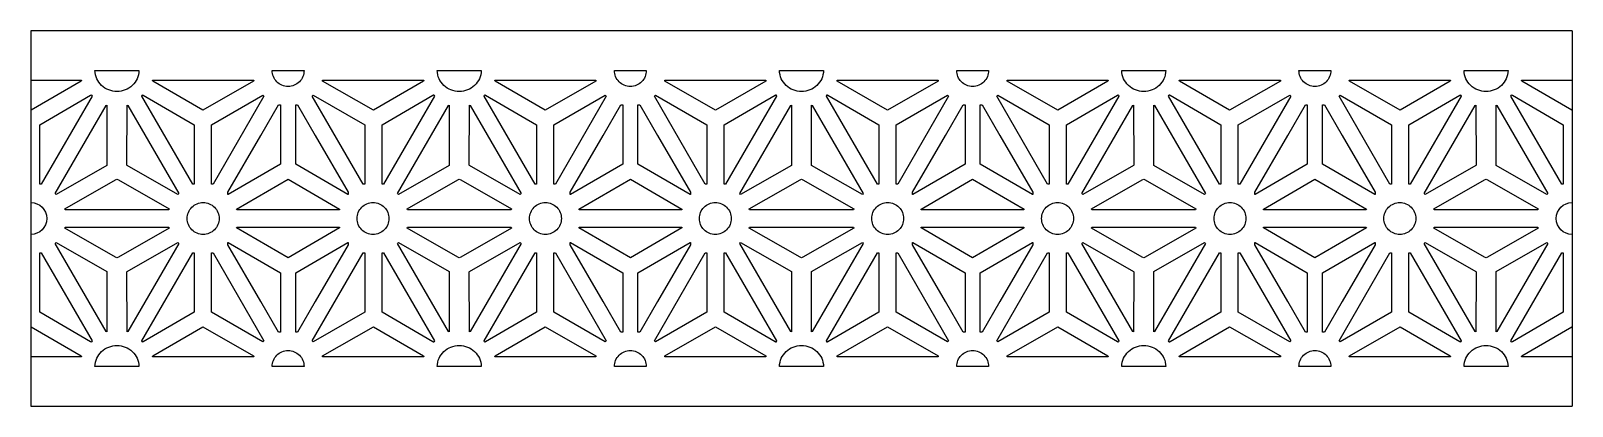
# Model space of a CAD drawing. Extents: x -292 to 292, y -71 to 71.
import ezdxf

# ---------------------------------------------------------------- set-up
doc = ezdxf.new("R2010")
doc.units = 0
doc.header["$MEASUREMENT"] = 0
doc.layers.get('0').update_dxf_attribs({"linetype": 'CONTINUOUS'})
doc.layers.add('LAYER_1', color=18, linetype='CONTINUOUS')

msp = doc.modelspace()

# ---------------------------------------------------------------- linework, layer by layer
for p, q in [((-291.88, 71), (-291.88, -71)), ((291.88, 71), (291.88, -71))]:
    msp.add_line(p, q)
at = {"layer": 'LAYER_1'}
for points in [[(291.88, 71), (-291.88, 71)], [(-291.88, 52.39), (-272.7, 52.39), (-272.83, 52.02), (-291.78, 41.02), (-291.88, 41.07)], [(291.88, 41.07), (291.78, 41.02), (272.83, 52.02), (272.7, 52.39), (291.88, 52.39)], [(-291.88, -41.07), (-291.78, -41.02), (-272.83, -52.02), (-272.7, -52.39), (-291.88, -52.39)], [(291.88, -52.39), (272.7, -52.39), (272.83, -52.02), (291.78, -41.02), (291.88, -41.07)], [(-291.88, -71), (291.88, -71)]]:
    msp.add_lwpolyline(points, dxfattribs=at)
for points in [[(-250.91, 56, -0.414214), (-259.26, 48.09, -0.414214), (-267.6, 56)], [(-188.41, 56, -0.414214), (-194.44, 49.96, -0.414214), (-200.48, 56)], [(-121.29, 56, -0.414214), (-129.63, 48.09, -0.414214), (-137.97, 56)], [(-58.78, 56, -0.414214), (-64.81, 49.96, -0.414214), (-70.85, 56)], [(8.34, 56, -0.414214), (0, 48.09, -0.414214), (-8.34, 56)], [(70.85, 56, -0.414214), (64.81, 49.96, -0.414214), (58.78, 56)], [(137.97, 56, -0.414214), (129.63, 48.09, -0.414214), (121.29, 56)], [(200.48, 56, -0.414214), (194.44, 49.96, -0.414214), (188.41, 56)], [(267.6, 56, -0.414214), (259.26, 48.09, -0.414214), (250.91, 56)], [(-226.61, 6.04, -0.414214), (-220.57, 0, -0.414214), (-226.61, -6.04, -0.414214), (-232.64, 0, -0.414214)], [(-162.27, 6.04, -0.414214), (-156.24, 0, -0.414214), (-162.27, -6.04, -0.414214), (-168.31, 0, -0.414214)], [(-96.98, 6.04, -0.414214), (-90.95, 0, -0.414214), (-96.98, -6.04, -0.414214), (-103.02, 0, -0.414214)], [(-32.65, 6.04, -0.414214), (-26.61, 0, -0.414214), (-32.65, -6.04, -0.414214), (-38.68, 0, -0.414214)], [(32.65, 6.04, -0.414214), (38.68, 0, -0.414214), (32.65, -6.04, -0.414214), (26.61, 0, -0.414214)], [(96.98, 6.04, -0.414214), (103.02, 0, -0.414214), (96.98, -6.04, -0.414214), (90.95, 0, -0.414214)], [(162.27, 6.04, -0.414214), (168.31, 0, -0.414214), (162.27, -6.04, -0.414214), (156.24, 0, -0.414214)], [(226.61, 6.04, -0.414214), (232.64, 0, -0.414214), (226.61, -6.04, -0.414214), (220.57, 0, -0.414214)], [(-259.26, -48.09, -0.414214), (-250.91, -56), (-267.6, -56, -0.414214)], [(-194.44, -49.96, -0.414214), (-188.41, -56), (-200.48, -56, -0.414214)], [(-129.63, -48.09, -0.414214), (-121.29, -56), (-137.97, -56, -0.414214)], [(-64.81, -49.96, -0.414214), (-58.78, -56), (-70.85, -56, -0.414214)], [(0, -48.09, -0.414214), (8.34, -56), (-8.34, -56, -0.414214)], [(64.81, -49.96, -0.414214), (70.85, -56), (58.78, -56, -0.414214)], [(129.63, -48.09, -0.414214), (137.97, -56), (121.29, -56, -0.414214)], [(194.44, -49.96, -0.414214), (200.48, -56), (188.41, -56, -0.414214)], [(259.26, -48.09, -0.414214), (267.6, -56), (250.91, -56, -0.414214)]]:
    msp.add_lwpolyline(points, format="xyb", close=True, dxfattribs=at)
for points in [[(-268.93, 46.76), (-268.91, 46.73), (-268.89, 46.7), (-268.86, 46.66), (-268.67, 46.35), (-288, 13.02), (-288.5, 13.02), (-288.5, 35.48), (-269.23, 46.65), (-268.95, 46.78)], [(-249.28, 46.65), (-230.01, 35.48), (-230.01, 13.02), (-230.52, 13.02), (-249.84, 46.35), (-249.65, 46.66), (-249.62, 46.7), (-249.6, 46.73), (-249.58, 46.76), (-249.56, 46.78)], [(-207.48, 51.94), (-226.73, 41.02), (-245.68, 52.02), (-245.81, 52.39), (-207.46, 52.39)], [(-143.2, 52.02), (-162.15, 41.02), (-181.41, 51.94), (-181.42, 52.39), (-143.08, 52.39)], [(-139.3, 46.76), (-139.28, 46.73), (-139.26, 46.7), (-139.23, 46.66), (-139.04, 46.35), (-158.37, 13.02), (-158.87, 13.02), (-158.87, 35.48), (-139.61, 46.65), (-139.32, 46.78)], [(-119.65, 46.65), (-100.38, 35.48), (-100.38, 13.02), (-100.89, 13.02), (-120.21, 46.35), (-120.02, 46.66), (-120, 46.7), (-119.97, 46.73), (-119.95, 46.76), (-119.93, 46.78)], [(-77.85, 51.94), (-97.1, 41.02), (-116.06, 52.02), (-116.18, 52.39), (-77.84, 52.39)], [(-13.57, 52.02), (-32.53, 41.02), (-51.78, 51.94), (-51.79, 52.39), (-13.45, 52.39)], [(-9.68, 46.76), (-9.65, 46.73), (-9.63, 46.7), (-9.6, 46.66), (-9.41, 46.35), (-28.74, 13.02), (-29.24, 13.02), (-29.24, 35.48), (-9.98, 46.65), (-9.69, 46.78)], [(9.98, 46.65), (29.24, 35.48), (29.24, 13.02), (28.74, 13.02), (9.41, 46.35), (9.6, 46.66), (9.63, 46.7), (9.65, 46.73), (9.68, 46.76), (9.69, 46.78)], [(51.78, 51.94), (32.53, 41.02), (13.57, 52.02), (13.45, 52.39), (51.79, 52.39)], [(116.06, 52.02), (97.1, 41.02), (77.85, 51.94), (77.84, 52.39), (116.18, 52.39)], [(119.95, 46.76), (119.97, 46.73), (120, 46.7), (120.02, 46.66), (120.21, 46.35), (100.89, 13.02), (100.38, 13.02), (100.38, 35.48), (119.65, 46.65), (119.93, 46.78)], [(139.61, 46.65), (158.87, 35.48), (158.87, 13.02), (158.37, 13.02), (139.04, 46.35), (139.23, 46.66), (139.26, 46.7), (139.28, 46.73), (139.3, 46.76), (139.32, 46.78)], [(181.41, 51.94), (162.15, 41.02), (143.2, 52.02), (143.08, 52.39), (181.42, 52.39)], [(245.68, 52.02), (226.73, 41.02), (207.48, 51.94), (207.46, 52.39), (245.81, 52.39)], [(249.58, 46.76), (249.6, 46.73), (249.62, 46.7), (249.65, 46.66), (249.84, 46.35), (230.52, 13.02), (230.01, 13.02), (230.01, 35.48), (249.28, 46.65), (249.56, 46.78)], [(269.23, 46.65), (288.5, 35.48), (288.5, 13.02), (288, 13.02), (268.67, 46.35), (268.86, 46.66), (268.89, 46.7), (268.91, 46.73), (268.93, 46.76), (268.95, 46.78)], [(-263.08, 42.8), (-263.05, 20.15), (-263.1, 20.11), (-282.32, 9.12), (-282.66, 9.49), (-263.35, 42.75), (-263.08, 42.84)], [(-255.16, 42.75), (-235.85, 9.49), (-236.2, 9.12), (-255.41, 20.11), (-255.46, 20.15), (-255.43, 42.8), (-255.43, 42.84)], [(-203.61, 46.31), (-222.81, 13.02), (-223.47, 13.02), (-223.47, 35.49), (-203.98, 46.68)], [(-197.32, 20.56), (-217.12, 9.12), (-217.24, 9.12), (-217.24, 9.15), (-217.24, 9.2), (-217.24, 9.93), (-204.75, 31.46), (-198.04, 43.05), (-197.32, 43.05)], [(-184.13, 31.46), (-171.64, 9.93), (-171.64, 9.2), (-171.64, 9.15), (-171.64, 9.12), (-171.77, 9.12), (-191.56, 20.56), (-191.56, 43.05), (-190.85, 43.05)], [(-165.41, 35.49), (-165.41, 13.02), (-166.07, 13.02), (-185.27, 46.31), (-184.9, 46.68)], [(-133.46, 42.8), (-133.42, 20.15), (-133.48, 20.11), (-152.69, 9.12), (-153.04, 9.49), (-133.72, 42.75), (-133.46, 42.84)], [(-125.53, 42.75), (-106.22, 9.49), (-106.57, 9.12), (-125.78, 20.11), (-125.83, 20.15), (-125.8, 42.8), (-125.8, 42.84)], [(-73.98, 46.31), (-93.18, 13.02), (-93.84, 13.02), (-93.84, 35.49), (-74.35, 46.68)], [(-67.7, 20.56), (-87.49, 9.12), (-87.61, 9.12), (-87.61, 9.15), (-87.62, 9.2), (-87.62, 9.93), (-75.12, 31.46), (-68.41, 43.05), (-67.7, 43.05)], [(-54.5, 31.46), (-42.01, 9.93), (-42.01, 9.2), (-42.01, 9.15), (-42.02, 9.12), (-42.14, 9.12), (-61.93, 20.56), (-61.93, 43.05), (-61.22, 43.05)], [(-35.79, 35.49), (-35.79, 13.02), (-36.44, 13.02), (-55.65, 46.31), (-55.28, 46.68)], [(-3.83, 42.8), (-3.79, 20.15), (-3.85, 20.11), (-23.06, 9.12), (-23.41, 9.49), (-4.09, 42.75), (-3.83, 42.84)], [(4.09, 42.75), (23.41, 9.49), (23.06, 9.12), (3.85, 20.11), (3.79, 20.15), (3.83, 42.8), (3.83, 42.84)], [(55.65, 46.31), (36.44, 13.02), (35.79, 13.02), (35.79, 35.49), (55.28, 46.68)], [(61.93, 20.56), (42.14, 9.12), (42.02, 9.12), (42.01, 9.15), (42.01, 9.2), (42.01, 9.93), (54.5, 31.46), (61.22, 43.05), (61.93, 43.05)], [(75.12, 31.46), (87.62, 9.93), (87.62, 9.2), (87.61, 9.15), (87.61, 9.12), (87.49, 9.12), (67.7, 20.56), (67.7, 43.05), (68.41, 43.05)], [(93.84, 35.49), (93.84, 13.02), (93.18, 13.02), (73.98, 46.31), (74.35, 46.68)], [(125.8, 42.8), (125.83, 20.15), (125.78, 20.11), (106.57, 9.12), (106.22, 9.49), (125.53, 42.75), (125.8, 42.84)], [(133.72, 42.75), (153.04, 9.49), (152.69, 9.12), (133.48, 20.11), (133.42, 20.15), (133.46, 42.8), (133.46, 42.84)], [(185.27, 46.31), (166.07, 13.02), (165.41, 13.02), (165.41, 35.49), (184.9, 46.68)], [(191.56, 20.56), (171.77, 9.12), (171.64, 9.12), (171.64, 9.15), (171.64, 9.2), (171.64, 9.93), (184.13, 31.46), (190.85, 43.05), (191.56, 43.05)], [(204.75, 31.46), (217.24, 9.93), (217.24, 9.2), (217.24, 9.15), (217.24, 9.12), (217.12, 9.12), (197.32, 20.56), (197.32, 43.05), (198.04, 43.05)], [(223.47, 35.49), (223.47, 13.02), (222.81, 13.02), (203.61, 46.31), (203.98, 46.68)], [(255.43, 42.8), (255.46, 20.15), (255.41, 20.11), (236.2, 9.12), (235.85, 9.49), (255.16, 42.75), (255.43, 42.84)], [(263.35, 42.75), (282.66, 9.49), (282.32, 9.12), (263.1, 20.11), (263.05, 20.15), (263.08, 42.8), (263.08, 42.84)], [(-258.71, 14.61), (-239.5, 3.62), (-239.61, 3.29), (-278.9, 3.29), (-279.01, 3.62), (-259.8, 14.61), (-259.26, 14.89)], [(-174.92, 3.56), (-175.01, 3.29), (-213.87, 3.29), (-213.97, 3.56), (-194.44, 14.86)], [(-129.08, 14.61), (-109.87, 3.62), (-109.98, 3.29), (-149.27, 3.29), (-149.39, 3.62), (-130.17, 14.61), (-129.63, 14.89)], [(-45.29, 3.56), (-45.38, 3.29), (-84.25, 3.29), (-84.34, 3.56), (-64.81, 14.86)], [(0.54, 14.61), (19.76, 3.62), (19.65, 3.29), (-19.65, 3.29), (-19.76, 3.62), (-0.54, 14.61), (0, 14.89)], [(84.34, 3.56), (84.25, 3.29), (45.38, 3.29), (45.29, 3.56), (64.81, 14.86)], [(130.17, 14.61), (149.39, 3.62), (149.27, 3.29), (109.98, 3.29), (109.87, 3.62), (129.08, 14.61), (129.63, 14.89)], [(213.97, 3.56), (213.87, 3.29), (175.01, 3.29), (174.92, 3.56), (194.44, 14.86)], [(259.8, 14.61), (279.01, 3.62), (278.9, 3.29), (239.61, 3.29), (239.5, 3.62), (258.71, 14.61), (259.26, 14.89)], [(-239.5, -3.62), (-258.71, -14.61), (-259.26, -14.89), (-259.8, -14.61), (-279.01, -3.62), (-278.9, -3.29), (-239.61, -3.29)], [(-174.92, -3.56), (-194.44, -14.86), (-213.97, -3.56), (-213.87, -3.29), (-175.01, -3.29)], [(-109.87, -3.62), (-129.08, -14.61), (-129.63, -14.89), (-130.17, -14.61), (-149.39, -3.62), (-149.27, -3.29), (-109.98, -3.29)], [(-45.29, -3.56), (-64.81, -14.86), (-84.34, -3.56), (-84.25, -3.29), (-45.38, -3.29)], [(19.76, -3.62), (0.54, -14.61), (0, -14.89), (-0.54, -14.61), (-19.76, -3.62), (-19.65, -3.29), (19.65, -3.29)], [(84.34, -3.56), (64.81, -14.86), (45.29, -3.56), (45.38, -3.29), (84.25, -3.29)], [(149.39, -3.62), (130.17, -14.61), (129.63, -14.89), (129.08, -14.61), (109.87, -3.62), (109.98, -3.29), (149.27, -3.29)], [(213.97, -3.56), (194.44, -14.86), (174.92, -3.56), (175.01, -3.29), (213.87, -3.29)], [(279.01, -3.62), (259.8, -14.61), (259.26, -14.89), (258.71, -14.61), (239.5, -3.62), (239.61, -3.29), (278.9, -3.29)], [(-263.1, -20.11), (-263.05, -20.15), (-263.08, -42.8), (-263.08, -42.84), (-263.35, -42.75), (-282.66, -9.49), (-282.32, -9.12)], [(-235.85, -9.49), (-255.16, -42.75), (-255.43, -42.84), (-255.43, -42.8), (-255.46, -20.15), (-255.41, -20.11), (-236.2, -9.12)], [(-197.32, -20.56), (-197.32, -43.05), (-198.04, -43.05), (-204.75, -31.46), (-217.24, -9.93), (-217.24, -9.2), (-217.24, -9.15), (-217.24, -9.12), (-217.12, -9.12)], [(-171.64, -9.12), (-171.64, -9.15), (-171.64, -9.2), (-171.64, -9.93), (-184.13, -31.46), (-190.85, -43.05), (-191.56, -43.05), (-191.56, -20.56), (-171.77, -9.12)], [(-133.48, -20.11), (-133.42, -20.15), (-133.46, -42.8), (-133.46, -42.84), (-133.72, -42.75), (-153.04, -9.49), (-152.69, -9.12)], [(-106.22, -9.49), (-125.53, -42.75), (-125.8, -42.84), (-125.8, -42.8), (-125.83, -20.15), (-125.78, -20.11), (-106.57, -9.12)], [(-67.7, -20.56), (-67.7, -43.05), (-68.41, -43.05), (-75.12, -31.46), (-87.62, -9.93), (-87.62, -9.2), (-87.61, -9.15), (-87.61, -9.12), (-87.49, -9.12)], [(-42.02, -9.12), (-42.01, -9.15), (-42.01, -9.2), (-42.01, -9.93), (-54.5, -31.46), (-61.22, -43.05), (-61.93, -43.05), (-61.93, -20.56), (-42.14, -9.12)], [(-3.85, -20.11), (-3.79, -20.15), (-3.83, -42.8), (-3.83, -42.84), (-4.09, -42.75), (-23.41, -9.49), (-23.06, -9.12)], [(23.41, -9.49), (4.09, -42.75), (3.83, -42.84), (3.83, -42.8), (3.79, -20.15), (3.85, -20.11), (23.06, -9.12)], [(61.93, -20.56), (61.93, -43.05), (61.22, -43.05), (54.5, -31.46), (42.01, -9.93), (42.01, -9.2), (42.01, -9.15), (42.02, -9.12), (42.14, -9.12)], [(87.61, -9.12), (87.61, -9.15), (87.62, -9.2), (87.62, -9.93), (75.12, -31.46), (68.41, -43.05), (67.7, -43.05), (67.7, -20.56), (87.49, -9.12)], [(125.78, -20.11), (125.83, -20.15), (125.8, -42.8), (125.8, -42.84), (125.53, -42.75), (106.22, -9.49), (106.57, -9.12)], [(153.04, -9.49), (133.72, -42.75), (133.46, -42.84), (133.46, -42.8), (133.42, -20.15), (133.48, -20.11), (152.69, -9.12)], [(191.56, -20.56), (191.56, -43.05), (190.85, -43.05), (184.13, -31.46), (171.64, -9.93), (171.64, -9.2), (171.64, -9.15), (171.64, -9.12), (171.77, -9.12)], [(217.24, -9.12), (217.24, -9.15), (217.24, -9.2), (217.24, -9.93), (204.75, -31.46), (198.04, -43.05), (197.32, -43.05), (197.32, -20.56), (217.12, -9.12)], [(255.41, -20.11), (255.46, -20.15), (255.43, -42.8), (255.43, -42.84), (255.16, -42.75), (235.85, -9.49), (236.2, -9.12)], [(282.66, -9.49), (263.35, -42.75), (263.08, -42.84), (263.08, -42.8), (263.05, -20.15), (263.1, -20.11), (282.32, -9.12)], [(-268.67, -46.35), (-268.86, -46.66), (-268.89, -46.7), (-268.91, -46.73), (-268.93, -46.76), (-268.95, -46.78), (-269.23, -46.65), (-288.5, -35.48), (-288.5, -13.02), (-288, -13.02)], [(-230.01, -35.48), (-249.28, -46.65), (-249.56, -46.78), (-249.58, -46.76), (-249.6, -46.73), (-249.62, -46.7), (-249.65, -46.66), (-249.84, -46.35), (-230.52, -13.02), (-230.01, -13.02)], [(-203.61, -46.31), (-203.98, -46.68), (-223.47, -35.49), (-223.47, -13.02), (-222.81, -13.02)], [(-165.41, -35.49), (-184.9, -46.68), (-185.27, -46.31), (-166.07, -13.02), (-165.41, -13.02)], [(-139.04, -46.35), (-139.23, -46.66), (-139.26, -46.7), (-139.28, -46.73), (-139.3, -46.76), (-139.32, -46.78), (-139.61, -46.65), (-158.87, -35.48), (-158.87, -13.02), (-158.37, -13.02)], [(-100.38, -35.48), (-119.65, -46.65), (-119.93, -46.78), (-119.95, -46.76), (-119.97, -46.73), (-120, -46.7), (-120.02, -46.66), (-120.21, -46.35), (-100.89, -13.02), (-100.38, -13.02)], [(-73.98, -46.31), (-74.35, -46.68), (-93.84, -35.49), (-93.84, -13.02), (-93.18, -13.02)], [(-35.79, -35.49), (-55.28, -46.68), (-55.65, -46.31), (-36.44, -13.02), (-35.79, -13.02)], [(-9.41, -46.35), (-9.6, -46.66), (-9.63, -46.7), (-9.65, -46.73), (-9.68, -46.76), (-9.69, -46.78), (-9.98, -46.65), (-29.24, -35.48), (-29.24, -13.02), (-28.74, -13.02)], [(29.24, -35.48), (9.98, -46.65), (9.69, -46.78), (9.68, -46.76), (9.65, -46.73), (9.63, -46.7), (9.6, -46.66), (9.41, -46.35), (28.74, -13.02), (29.24, -13.02)], [(55.65, -46.31), (55.28, -46.68), (35.79, -35.49), (35.79, -13.02), (36.44, -13.02)], [(93.84, -35.49), (74.35, -46.68), (73.98, -46.31), (93.18, -13.02), (93.84, -13.02)], [(120.21, -46.35), (120.02, -46.66), (120, -46.7), (119.97, -46.73), (119.95, -46.76), (119.93, -46.78), (119.65, -46.65), (100.38, -35.48), (100.38, -13.02), (100.89, -13.02)], [(158.87, -35.48), (139.61, -46.65), (139.32, -46.78), (139.3, -46.76), (139.28, -46.73), (139.26, -46.7), (139.23, -46.66), (139.04, -46.35), (158.37, -13.02), (158.87, -13.02)], [(185.27, -46.31), (184.9, -46.68), (165.41, -35.49), (165.41, -13.02), (166.07, -13.02)], [(223.47, -35.49), (203.98, -46.68), (203.61, -46.31), (222.81, -13.02), (223.47, -13.02)], [(249.84, -46.35), (249.65, -46.66), (249.62, -46.7), (249.6, -46.73), (249.58, -46.76), (249.56, -46.78), (249.28, -46.65), (230.01, -35.48), (230.01, -13.02), (230.52, -13.02)], [(288.5, -35.48), (269.23, -46.65), (268.95, -46.78), (268.93, -46.76), (268.91, -46.73), (268.89, -46.7), (268.86, -46.66), (268.67, -46.35), (288, -13.02), (288.5, -13.02)], [(-207.48, -51.94), (-207.46, -52.39), (-245.81, -52.39), (-245.68, -52.02), (-226.73, -41.02)], [(-143.2, -52.02), (-143.08, -52.39), (-181.42, -52.39), (-181.41, -51.94), (-162.15, -41.02)], [(-77.85, -51.94), (-77.84, -52.39), (-116.18, -52.39), (-116.06, -52.02), (-97.1, -41.02)], [(-13.57, -52.02), (-13.45, -52.39), (-51.79, -52.39), (-51.78, -51.94), (-32.53, -41.02)], [(51.78, -51.94), (51.79, -52.39), (13.45, -52.39), (13.57, -52.02), (32.53, -41.02)], [(116.06, -52.02), (116.18, -52.39), (77.84, -52.39), (77.85, -51.94), (97.1, -41.02)], [(181.41, -51.94), (181.42, -52.39), (143.08, -52.39), (143.2, -52.02), (162.15, -41.02)], [(245.68, -52.02), (245.81, -52.39), (207.46, -52.39), (207.48, -51.94), (226.73, -41.02)]]:
    msp.add_lwpolyline(points, close=True, dxfattribs=at)
for points in [[(-291.88, 6.04, -0.412921), (-285.87, 0, -0.412921), (-291.88, -6.04, -0.412921)], [(291.88, -6.04, -0.412921), (285.87, 0, -0.412921), (291.88, 6.04, -0.412921)]]:
    msp.add_lwpolyline(points, format="xyb", dxfattribs=at)

doc.saveas('drawing.dxf')
